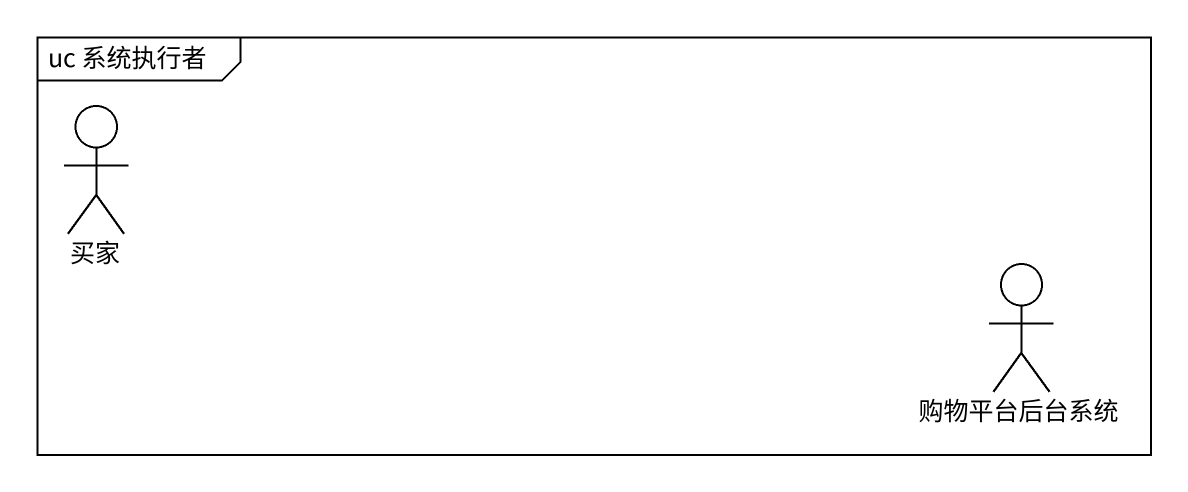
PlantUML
@startuml
mainframe uc 系统执行者
actor 买家
actor 购物平台后台系统
@enduml
